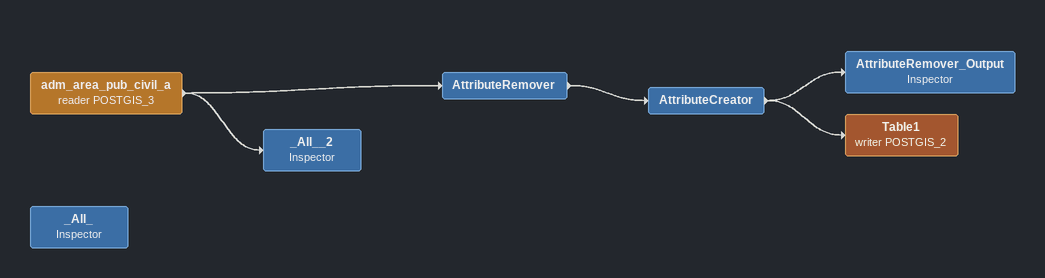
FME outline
adm_area_pub_civil_a (reader POSTGIS_3)
    -> AttributeRemover
    -> _All__2
AttributeRemover
    -> AttributeCreator
AttributeCreator
    -> AttributeRemover_Output
    -> Table1 (writer POSTGIS_2)
AttributeRemover_Output: Inspector
Table1 (writer POSTGIS_2)
_All__2: Inspector
_All_: Inspector
